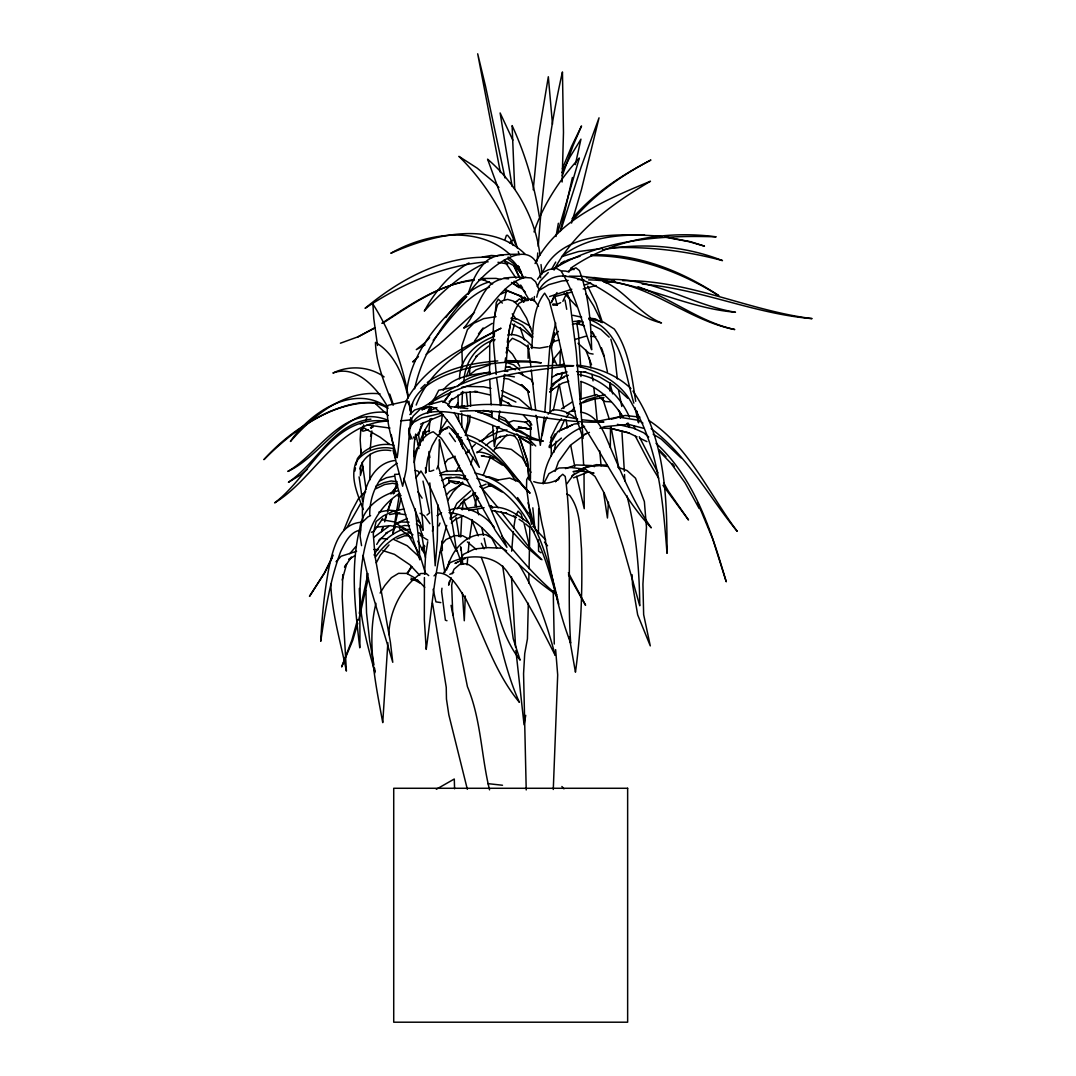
<?xml version="1.0" encoding="UTF-8"?>
<svg xmlns="http://www.w3.org/2000/svg" width="1076" height="1076" viewBox="0 0 1076 1076"><rect width="100%" height="100%" fill="white"/><g stroke="black" fill="none" stroke-linecap="round" stroke-linejoin="round"><path stroke-width="1.5" d="M526.218 789.932L523.568 673.643L524.725 653.589L527.428 638.929L528.329 603.219M531.826 348.543C532.902 329.915 532.701 308.503 544.644 293.156L549.217 300.513L555.028 322.504L576.063 417.152L583.071 438.497L576.306 351.906L569.567 299.222L566.918 292.685L562.856 301.374M530.455 479.398L530.535 421.765M560.233 351.274L560.031 364.683M610.334 447.616L610.509 427.481M369.808 479.963L370.09 454.233M469.687 374.919L469.795 367.064M580.919 410.79L581.04 402.491M581.08 399.169L581.04 381.321M437.892 504.805L437.313 540.112L435.202 565.801L429.808 482.922M543.178 483.864C544.389 458.874 560.798 435 584.564 426.378M360.541 466.177L360.379 475.579L363.015 466.433M529.849 526.702L529.069 568.639M359.344 588.438C359.613 617.18 367.373 645.21 375.04 672.715M528.76 583.353L528.962 573.535M360.769 455.377L360.917 449.243M342.773 574.638L342.168 596.817L346.391 671.088C340.635 642.251 332.054 613.75 330.736 584.228M553.279 789.475L557.691 674.894L555.633 649.635M494.287 336.183L494.435 331.529M461.927 406.486L462.478 391.462M465.303 596.037L464.281 620.758L462.33 592.607M438.322 465.935L439.559 439.519M439.788 434.556L442.344 414.946M460.716 536.978L461.752 516.278M562.116 182.005L563.474 132.482L562.452 71.931C549.446 129.254 542.438 187.762 538.242 246.35M424.415 577.57L424.347 619.601L426.204 649.393C432.027 607.927 434.812 565.774 446.701 525.411M424.59 574.248L425.531 555.956L427.723 541.753M370.211 449.365L371.852 430.965M549.89 412.458L552.849 358.066L550.858 344.172L549.823 346.822L544.833 411.96M389.256 444.079L380.057 437.138L363.5 427.67L360.756 429.822L360.164 439.6L361.186 454.462M470.051 415.444L469.661 421.698L465.289 435.524M470.629 406.082L470.158 391.785M537.22 261.132L537.731 252.968M408.853 428.087L408.665 431.14L412.068 438.941M608.465 502.142L607.442 518.013L603.596 492.539M533.212 189.806L538.43 136.585L548.33 76.746L552.486 124.265M366.607 581.981L367.293 573.669M406.755 390.951C411.53 352.511 438.376 320.971 466.742 296.438C442.989 322.84 422.115 353.6 414.65 388.799M511.665 551.181L513.279 531.571M423.097 431.718L422.962 440.703M467.105 564.887L467.67 558.377M468.235 551.88L469.082 542.116M441.967 588.209L441.631 591.544L445.383 620.153L446.97 620.731M428.84 431.853L430.171 418.739M430.83 412.175L431.328 407.253M459.492 378.913C459.788 358.2 475.767 343.19 494.153 336.506M494.933 316.008L496.278 302.585L498.322 299.182L502.344 303.096M501.187 397.972L500.488 404.428M504.631 374.367L500.999 405.558M504.94 371.247C508.814 348.732 505.868 323.015 518.968 303.338L524.658 300.419L529.903 299.141L534.584 300.715L538.565 306.364M544.335 416.923L540.34 445.329L536.278 415.417M369.74 515.364C369.337 494.449 379.371 474.408 397.138 463.245M387.858 642.749L382.747 722.628C375.672 683.677 366.432 642.506 375.941 603.327M388.772 634.598C389.741 610.67 401.214 587.55 420.716 573.508L426.284 573.521L428.719 575.62M505.182 361.159L505.559 357.972M498.591 420.608L499.721 410.897M533.898 300.93L534.436 296.519M551.41 347.965L554.651 332.645M412.189 424.442L410.723 417.717L406.271 469.445L402.653 486.258L395.995 461.604L391.26 434.61M462.209 509.849L463.312 501.604M412.095 406.674L412.552 403.419M463.89 381.698C464.455 362.464 476.372 345.248 494.987 339.505M538.673 508.948L538.404 533.319M469.459 538.901L472.297 519.789M425.437 473.077L427.723 458.161L432.068 445.733L436.789 437.488M507.294 342.276L507.778 339.128M513.642 528.45L515.512 516.534M362.8 429.633L363.58 424.885M432.431 531.248L433.184 526.675M399.613 493.265L392.861 534.153L397.582 513.333M497.731 427.078L494.341 446.607L492.673 425.585M525.734 715.338L524.079 724.807L515.888 650.455M556.01 236.505L558.35 223.27M508.531 334.448L510.185 325.181M550.266 346.701L555.7 323.002M542.169 435.592L544.671 422.841L546.971 417.058M553.239 410.575L559.224 384.038M452.66 580.421L451.678 585.344L452.808 615.297M354.865 471.046L355.483 467.966M356.102 464.886L357.34 458.739C364.993 447.266 380.823 442.223 393.937 445.222M553.898 452.297L556.117 441.281M506.392 353.264L508.652 342.356L512.418 338.267L520.017 341.791L527.065 346.459L529.096 348.974M505.061 239.302L506.419 235.402L507.536 235.24L510.454 238.845L513.171 245.449M449.432 581.269L448.625 585.169L451.167 577.825M414.22 462.599C416.103 450.669 420.353 435.807 433.211 431.758L441.348 438.295L453.171 456.116L495.579 530.818L506.944 547.294L476.964 476.291L465.182 450.978L455.161 432.794L448.531 426.5L443.366 429.593L437.569 436.103M367.992 573.548L359.236 613.307M368.369 578.242L358.685 620.072M560.246 231.474L572.419 177.5M398.308 510.132L400.85 498.928M575.324 164.628L580.959 139.154L569.984 157.002L562.008 172.59M474.906 505.653L477.045 496.399M465.397 432.364L467.925 421.51L467.818 415.201M504.254 299.908L506.366 290.937M370.574 436.318L371.355 433.211M420.985 426.163L418.994 434.058L415.632 436.426M447.804 567.039C451.826 550.038 467.011 532.364 485.975 534.705L491.732 538.108L496.762 547.751M557.476 233.21L579.345 158.024C559.856 179.584 543.34 204.225 534.019 231.918M342.208 580.031L346.647 563.905L344.508 567.106L351.516 557.086L348.826 559.412L355.376 555.364M357.582 619.588L351.879 640.18L341.657 666.932L352.713 640.435L357.757 623.206M381.603 531.625L382.948 526.89M384.737 520.582L386.082 515.848M511.49 334.851L514.543 324.105M506.325 352.323L507.738 347.561M381.778 531.436L383.217 526.621M384.657 521.793L386.566 515.364M470.71 464.738L472.983 457.125M405.988 401.294C425.289 364.804 465.8 346.311 501.039 328.22C467.172 345.678 430.4 367.75 416.183 405.047M562.291 175.724L572.957 145.879L581.524 125.959L571.612 146.349L562.385 168.663M446.527 570.065L449.378 560.986M483.191 475.404L490.387 457.246M387.508 511.14L391.22 500.205M393.332 493.951L397.031 483.016M560.731 230.6L581.228 166.767L599.036 117.835L581.376 189.874L571.544 223.068M387.535 512.149L391.812 499.573M393.964 493.292L397.178 483.864M555.122 471.369L558.39 461.886L570.361 445.289L586.151 433.601M560.825 378.079L562.815 372.43M536.749 297.191C539.116 283.432 552.418 274.528 566.016 276.182M535.054 263.526C557.341 219.571 607.173 199.114 650.469 181.239C612.809 203.418 575.082 230.439 554.086 269.82M438.9 525.935L439.963 523.084M550.361 346.122L554.248 336.035L558.417 331.368M466.231 376.761L470.225 366.391M551.571 302.195L553.952 296.209M452.162 573.831L454.018 569.244L460.003 564.16L466.661 563.743C484.335 571.396 486.11 594.53 492.418 610.428C500.044 641.43 506.15 673.051 519.385 702.305C494.032 671.814 483.312 633.145 465.545 598.417C458.268 588.559 451.543 572.203 436.856 572.943L434.031 575.889M343.93 529.876L351.153 512.163L358.362 498.753L365.625 491.974M558.377 479.923L559.56 477.031L562.735 474.274L565.223 476.453C572.916 531.517 566.77 587.684 570.697 643.125C556.615 606.837 550.226 568.316 543.595 530.145C538.699 512.835 539.009 492.001 528.128 477.152L526.702 479.573L526.514 487.751L531.45 524.268M410.064 428.463C416.479 407.172 443.81 410.723 460.797 414.22C489.096 420.77 514.059 438.161 543.313 441.106C518.914 435.296 499.318 418.039 475.471 410.75M413.762 455.673L417.004 448.06M418.308 445.007L424.173 431.288L431.651 418.537M541.658 274.434C559.883 229.632 620.744 233.828 660.462 236.142M417.999 434.758L423.46 422.505M427.549 413.319L430.279 407.199M431.651 404.132L433.695 399.546C474.072 371.704 525.518 363.876 573.683 365.705C521.376 370.776 466.311 379.088 421.469 408.234M436.762 469.028L438.08 466.083C447.428 493.534 452.431 522.506 456.547 551.194C443.11 525.29 437.017 495.162 420.931 470.992L415.968 477.784M559.116 431.974L564.577 419.748M365.517 420.662L366.795 417.838M521.712 300.769L522.936 298.079M450.077 518.081L456.843 503.393L470.817 490.831M359.962 469.042C363.056 455.04 377.555 448.087 390.938 450.642M516.144 515.189L518.04 511.167L521.12 514.086L522.99 519.775M421.805 549.728L423.971 545.276M333.21 555.149L324.374 573.212L309.484 596.386L324.683 572.58L332 558.148M551.006 437.233L557.893 423.352L561.511 418.645M432.364 402.599L438.739 390.238L454.516 387.091M543.945 483.299L548.921 473.655L558.969 468.02L571.423 467.562L585.734 469.338L594.961 476.386L604.389 493.413L613.791 517.637L622.964 546.272L639.749 605.748C639.467 568.787 635.983 531.678 626.972 495.78M550.751 346.445L554.261 339.68M537.26 286.566L540.071 281.159L548.276 272.551M347.171 527.24L360.581 503.635M376.277 562.842L380.326 555.162L389.001 544.94M456.318 471.18L459.452 465.303M422.518 550.522L424.845 546.178M410.75 420.581L413.144 416.156L420.245 409.082M448.033 405.504L451.92 398.429M551.692 269.054L555.714 262.073M551.114 302.76L557.005 292.564M568.774 272.201L571.289 267.843C612.849 239.033 666.609 230.277 716.145 236.841C660.852 234.945 601.255 239.343 553.185 269.108M550.078 442.518L555.189 433.884M376.721 544.429L380.003 539.103L379.034 540.609L387.32 532.418L385.706 533.454L395.484 527.738M380.124 593.064L384.858 585.452L391.382 577.691L398.55 573.347L406.809 573.414L415.175 578.135M443.46 573.185L449.943 562.842C469.042 553.239 497.018 553.938 508.961 574.476C527.307 599.641 541.134 627.671 555.216 655.351C546.689 623.636 535.982 591.935 518.578 563.918M373.049 425.047L371.139 428.1L373.359 426.486M374.045 555.028C380.07 543.77 390.037 534.274 402.02 529.648M407.105 573.414L411.476 566.474M447.791 500.34L453.198 491.813L462.68 482.088M455.309 407.131L457.999 402.922M439.371 431.947L447.266 419.707M444.401 401.899L451.153 391.516M407.293 573.629L411.812 566.864M493.252 451.315L497.744 444.644L506.93 434.731M428.436 410.171L430.185 407.589M470.804 364.912L477.071 355.631L475.874 356.627L488.719 345.961M382.693 518.578L373.991 531.275L371.368 532.284M474.556 340.984L482.694 329.283L492.297 323.338M460.071 559.332L463.635 554.248L474.758 548.921L487.979 547.617L502.331 548.235L506.594 550.818M566.689 484.039L574.086 473.87M375.336 557.153C383.702 545.519 396.156 533.212 411.328 532.701M537.529 279.155L542.116 272.914L548.316 269.794L555.781 267.991L560.959 270.87C575.983 294.972 582.143 323.244 591.652 349.727C590.912 323.082 589.002 295.685 579.372 270.587L575.956 267.843L567.173 271.73M444.872 463.339L447.71 459.479L455.135 456.211M445.854 317.46C457.139 302.383 470.615 287.077 489.432 281.912M478.47 333.896L483.097 327.978M433.184 340.325C449.243 320.191 464.576 296.949 489.499 287.131M442.909 402.424L450.293 393.628M397.864 484.94L390.79 493.884L397.461 486.392M457.139 508.84L464.94 499.116M553.198 359.545L561.282 349.673M532.351 297.918L530.468 300.231L533.709 300.204M550.038 389.189L555.31 382.921L565.156 376.049L568.357 375.322M349.794 553.71L355.739 546.675M441.792 544.523L445.962 539.614L454.435 535.633L462.707 535.727L468.073 538.646M443.178 390.265C453.588 375.968 473.238 374.636 489.324 372.256M446.352 495.081L449.593 491.329L463.447 483.393M566.285 417.058L568.33 414.717M571.396 411.193L574.463 407.683M555.566 481.523L559.56 477.031M429.633 337.635L425.235 342.545L416.304 349.619L425.074 344.912M572.015 221.239C593.158 195.038 621.255 175.482 650.899 160.028C621.726 175.213 593.306 193.478 571.975 218.899M336.035 561.726L341.132 556.225L356.6 551.289M554.019 269.726L557.449 266.054L567.778 259.975L580.085 256.196M482.357 440.891L488.531 434.314L493.83 430.427M361.28 495.807L365.517 491.382M555.498 481.685L557.355 479.761C550.213 483.622 541.416 484.442 533.75 481.644M406.957 401.052C398.819 418.255 400.232 439.008 397.165 457.677C392.592 441.012 386.109 423.89 387.414 406.392L388.436 405.208L406.957 401.052L409.284 404.737L410.857 413.184M457.219 386.62C465.706 377.622 478.511 374.085 490.4 372.296M465.706 453.547L469.284 450.05M471.678 447.71L475.269 444.2M429.163 403.93L433.695 399.546M373.937 537.18L388.611 526.5M409.835 414.569L414.637 410.037L421.496 407.764L429.66 406.338L435.78 408.436L443.473 415.618L452.216 426.486L479.358 467.374L467.603 437.179L454.18 412.552M420.877 388.463L425.141 384.455M548.128 414.166L552.445 410.117C561.416 408.92 570.724 413.507 577.207 419.479M516.467 301.603L519.358 298.94L523.582 301.643M549.796 392.027L553.508 388.651L550.051 391.772M451.315 522.99L454.946 519.721L463.016 515.781M418.47 356.654L412.646 361.899L415.363 360.379M474.489 312.39L439.331 344.293L426.19 354.327M443.783 487.28L450.319 481.51L454.704 483.164M422.747 435.148L426.863 431.543L429.566 430.709M550.226 447.616L561.39 438.08M525.801 277.191C498.201 284.212 489.378 317.541 463.689 328.113C473.749 317.245 477.125 302.074 485.787 290.184C495.592 275.174 515.606 276.693 531.208 277.971L535.579 281.751L538.78 288.919M476.977 452.875L482.115 448.584M485.962 445.356L489.822 442.128L500.743 436.426L500.031 436.748L509.916 435.04L514.731 436.049M509.459 242.84L512.768 240.082M307.413 469.217L300.15 475.189L288.422 482.263C317.178 463.003 332.941 423.594 370.911 419.156M450.252 519.183L456.856 515.041M551.907 343.379L554.49 341.348L558.78 340.029M468.638 375.551L475.955 369.862L490.131 364.643M439.533 431.933L441.98 430.104L447.603 428.356M496.48 428.49L499.13 426.553M461.026 503.353L475.605 492.727M552.028 384.361L560.973 378.106L563.878 377.515M562.385 255.954C585.438 237.823 616.185 234.581 644.564 235.012M399.519 493.4C350.897 524.052 361.24 599.197 359.761 647.806C355.134 608.236 350.05 567.334 359.882 528.114C362.276 508.733 379.68 495.229 397.676 490.898M395.887 523.461L407.32 518.511M437.031 515.673L441.564 512.674M552.862 389.27L562.398 383.083L568.747 381.321M427.011 515.027L429.606 512.889L422.989 481.08M427.28 382.451C447.724 367.911 473.184 362.8 497.785 360.944M440.259 552.217L442.384 550.414L442.061 541.013M381.832 323.298C410.198 304.616 439.317 284.172 474.018 280.285M449.149 401.483L463.769 392.229M561.497 408.813L572.419 401.873M382.975 323.029C411.409 304.925 439.976 284.091 474.314 279.599M566.649 413.628L570.307 411.395L574.974 411.099M449.069 510.253C465.209 503.541 484.429 514.14 494.287 527.294M579.803 403.93L586.985 399.64L604.86 394.542M560.704 263.391L564.496 261.132M538.027 291.004L548.666 284.696L561.968 280.971L568.195 280.392M468.975 262.921C449.566 273.855 434.839 291.731 424.294 311.099C441.711 291.744 461.765 274.057 485.464 262.853M436.331 789.259L454.287 779.011L454.583 788.775M360.312 424.146L362.975 422.639M551.665 377.434L557.072 374.448L565.989 372.269M571.881 475.794L580.515 471.032M479.304 441.469L497.758 432.081L506.971 429.875M411.664 423.406L421.657 417.972L441.98 413.076M441.698 480.622L447.011 477.744L451.342 477.273M357.878 336.869L374.865 327.736M374.825 327.992L358.631 336.586L340.406 343.204M580.905 469.593L586.81 466.58L599.574 465.639L607.711 466.419M388.194 421.012C336.64 423.137 314.448 478.887 274.636 502.869C310.52 476.063 332.497 414.031 385.907 421.241M457.73 562.062L455 563.434L465.195 558.444M379.909 480.891L386.513 477.704L393.964 476.197M370.588 515.646L367.844 516.964L361.428 523.124L360.056 535.942L361.549 545.64M449.781 574.342L453.749 572.445M375.954 488.692L384.683 484.509L392.646 483.259L397.367 484.213M424.401 408.624L421.873 409.795L428.665 407.253M560.394 430.413L572.029 425.02M370.494 427.791L373.238 426.526M525.115 422.505L529.352 420.555M500.649 294.178L508.222 290.776M375.914 486.217L383.809 482.68L391.166 480.972L397.138 481.712M560.69 302.665L556.924 304.347L552.634 304.764L557.301 304.71L552.903 303.997M479.99 486.796L486.096 484.119M561.538 256.653L578.565 251.542L602.385 248.395M420.555 424.132L443.339 414.583M460.057 407.575C499.13 398.295 539.157 411.933 577.664 418.994M483.016 488.612L490.696 485.424M427.871 411.462L436.937 407.71M573.521 477.825L588.639 471.813M396.91 538.847L404.549 535.848L409.337 535.767M507.657 422.841L513.427 420.649L525.76 422.155L531.356 428.06M584.927 434.112L589.419 432.391M599.897 428.396L604.389 426.688L628.828 424.307M368.409 429.633L363.015 431.207L360.756 429.822M495.969 480.38L509.647 478.053L519.358 481.954L527.617 491.49M439.815 473.494L445.8 471.261L462.007 470.844M429.001 404.643L442.115 401.079L447.051 403.473L451.274 408.665M430.36 471.369L433.762 470.145M394.905 524.241L401.187 521.995L409.082 522.21M518.699 254.205C505.908 254.461 490.844 253.64 482.492 265.368C475.498 273.761 471.006 283.903 468.154 294.367C481.228 273.196 534.853 225.839 540.677 277.769M579.937 399.277L596.629 394.596L599.076 396.277M582.883 402.841L594.799 398.779M565.465 468.598L576.198 464.953L591.518 465.558L594.477 466.675M439.936 475.579L442.828 474.61L458.981 474.745L465.545 475.982M549.648 296.519L571.76 289.242M584.389 285.073L590.711 282.988M598.606 280.392C647.053 273.358 689.165 304.844 735.473 312.228C685.062 308.247 639.561 280.58 588.639 279.868M514.799 429.768L522.169 427.535M574.624 339.572L585.882 336.196M578.619 469.593L596.427 464.657L607.173 465.209M554.167 296.801L571.894 292.013M583.179 288.96L596.064 285.463M605.734 282.853L608.962 281.979L615.311 282.275M611.249 419.236L625.196 415.47L639.897 417.098M548.101 346.62L539.533 348.126L530.885 347.266M514.167 302.074L516.682 301.414M362.222 522.196C338.55 523.218 333.022 549.486 328.879 568.155C324.32 592.298 321.953 616.777 320.742 641.296C325.181 610.966 330.009 580.421 340.675 551.558C344.993 542.802 349.848 531.813 360.608 530.038M557.072 374.448L555.848 374.757L567.119 371.933M399.922 526.715L404.657 525.478L409.526 525.855M398.053 496.238L401.066 495.485M495 448.665L499.614 447.522L511.288 449.365L522.089 457.596L530.966 472.351M558.417 365.383L564.402 364.024M465.841 452.808L468.975 452.095M572.405 324.374L579.883 322.692L577.22 323.244M507.751 335.026C517.341 332.793 526.487 339.478 532.23 346.647M403.715 509.029L393.063 511.261L383.513 515.767L376.102 521.51L373.264 533.857L375.067 556.413L390.386 642.116L392.767 662.291L370.211 586.77L363.042 555.337M597.731 421.294L618.256 417.017L638.781 420.339L642.897 423.11M461.335 509.23L481.039 506.218M378.9 512.082L389.055 510.185L396.856 510.912M461.954 387.239L466.513 386.405L483.42 386.782L490.979 388.382M468.638 510.522L484.119 507.738M389.579 514.543L399.801 512.727M482.25 257.056L491.342 255.469L497.125 255.9M602.721 249.753C642.547 242.382 684.699 245.812 722.467 260.594C686.501 250.869 649.097 246.485 611.854 247.668M455.121 407.212L464.617 405.652M496.023 316.667L483.675 318.63L473.696 323.311L467.455 329.579L461.792 346.042L462.478 367.952M591.948 399.425L603.945 397.622L601.054 397.582M578.592 470.965L573.051 471.665L583.945 470.79M590.912 254.891C636.548 252.941 681.337 270.708 718.849 295.685C680.624 271.798 636.198 255.2 590.67 255.671M395.148 460.447C368.234 463.716 360.285 497.838 362.854 520.757M376.358 527.173L390.373 525.68L403.998 528.034L412.942 534.812M573.562 321.522L579.897 320.863L578.35 320.904L583.138 322.006M485.747 477.058L488.867 476.735L498.161 479.923M400.864 420.837L410.158 419.922M579.009 423.554L574.248 424.011L557.771 431.516L549.163 446.217L549.244 447.522M528.208 300.419L525.034 300.715L524.94 297.662M488.154 261.818C443.715 264.817 401.805 284.024 365.087 308.328C400.339 278.886 445.141 254.528 492.337 257.46M596.763 279.787L601.766 279.343M509.916 361.899L515.525 361.455L518.538 362.652M445.894 478.269L459.761 477.219M461.106 392.807L477.354 391.637L474.556 391.408L490.481 395.04M611.262 401.832L605.156 401.536L599.803 397.784M460.367 411.274C508.666 407.468 555.673 424.092 603.905 422.034L582.318 419.801M483.904 455.659L481.335 455.78L493.844 458.094M603.528 281.065L606.703 280.93M586.447 277.904L594.329 277.568L614.53 280.204M603.918 282.181L608.962 281.979M490.764 507.522C505.316 505.316 517.569 515 528.652 522.976M403.594 529.594L409.889 529.405M455.377 483.581L458.416 483.487M488.45 485.733L491.53 485.639M497.583 255.416L502.855 255.294M505.559 360.581L528.464 361.146L541.309 362.827C509.311 359.949 476.439 363.473 446.338 374.959C430.104 381.724 409.714 394.018 411.032 414.152M478.645 279.72L484.953 279.652M505.612 367.091L510.145 367.091L508.356 366.795L515.417 369.754M569.137 276.196L581.618 276.263L592.217 277.621L599.937 280.083M373.883 549.5L378.429 549.607M577.543 279.531L583.878 279.72M440.81 602.6L435.955 601.861L433.103 589.285M590.832 336.411L595.781 336.627M622.587 280.661C688.169 279.545 747.941 310.708 812.084 318.617C754.142 313.95 700.167 288.758 642.224 284.091M497.973 262.288L507.751 263.997M601.551 428.06L611.356 428.53M448.934 406.378L467.791 408.611M376.963 402.653C332.793 400.514 293.721 429.875 263.916 459.64C282.073 439.29 304.616 422.935 329.431 411.664C347.454 404.388 370.131 397.125 388.006 408.369M562.116 270.896L566.245 271.139M455.296 433.655L458.309 433.843M576.575 371.556L585.936 372.215L584.268 371.798L599.641 376.963L613.912 385.464L627.779 398.255M380.864 538.404L387.4 538.982M504.523 371.099L507.832 371.422M410.857 579.614L418.12 580.354L414.704 579.897M476.977 451.88C494.287 452.297 507.267 467.065 515.512 480.932M456.937 437.112L461.456 437.609M487.697 783.61L502.492 785.251M597.14 279.504L604.86 280.379M503.743 278.334L508.558 278.886M482.949 410.467L487.831 411.045L492.068 412.888M510.939 318.227L517.3 318.994L529.056 325.571L530.885 328.167M588.935 318.052L595.284 318.846L601.645 322.491M562.896 276.155C601.403 277.89 625.344 314.407 661.498 322.948C638.754 313.883 625.506 290.735 603.017 281.065M366.903 424.98L389.969 428.06M655.741 235.846L661.915 236.707M664.995 237.137L689.07 241.67L704.457 246.135L690.779 241.777L665.116 236.828M477.892 412.202L491.597 415M398.9 474.247L394.636 474.368L395.269 478.833L408.476 524.886L419.828 559.802L419.021 542.667L415.201 508.8M394.515 513.117L405.746 514.745M520.945 427.495L518.215 427.091L531.06 429.324L520.945 427.495L528.894 428.92M455.82 477.193L468.02 479.694M576.938 365.154C596.655 367.104 616.575 374.69 630.94 388.611M514.597 430.064L520.663 431.005L530.118 437.071M503.918 375.201L514.395 376.856M448.88 480.447L459.21 482.115L457.502 481.698L470.225 486.89M577.987 374.421C601.444 377.999 620.314 395.793 629.46 417.192M504.106 378.308L508.666 379.061L522.089 385.948L528.962 392.148M577.193 366.163C599.561 371.247 622.009 383.325 632.5 404.737C659.117 449.378 663.045 502.734 667.026 553.346C667.039 498.148 665.654 438.188 632.97 391.086M475.027 473.05C529.876 485.115 546.218 552.687 557.745 599.426M579.91 470.642L594.006 473.144L589.285 472.189M381.872 519.681L394.354 521.914L405.84 530.347M593.091 354.071L589.164 353.358L578.054 343.284M588.895 318.63L603.528 322.101L614.275 329.027C629.124 350.09 631.706 376.56 635.701 401.308M489.23 505.989L492.122 506.527M449.042 512.58C463.635 514.099 476.56 521.645 486.5 532.257C508.558 554.449 530.36 577.234 556.44 594.799M492.203 510.535L506.877 513.427L505.384 513.023L515.377 517.314M385.907 412.323C343.015 408.544 322.544 455.525 287.83 471.409C319.76 453.238 343.486 403.15 387.481 420.03M572.876 315.295L581.645 317.218M611.208 281.455C655.634 288.624 690.792 320.984 734.76 329.538C699.777 322.006 671.464 298.321 638.068 286.727M415.309 470.494L417.959 471.1L419.6 473.117M500.73 279.478L496.036 278.388L480.421 278.509L492.633 283.929M617.409 424.334L633.387 428.113L643.851 432.834L648.734 437.031M380.043 393.843C344.199 389.862 312.645 416.103 290.412 441.483C310.022 412.229 354.165 383.19 387.508 407.427M629.043 432.942L610.939 428.423L628.599 432.875L637.046 436.91M627.227 424.038L643.784 428.369M580.529 412.081C593.683 413.897 601.148 425.692 605.896 436.977C619.278 468.087 631.746 499.896 651.249 527.845C622.385 496.991 605.089 458.134 581.712 423.46M393.87 448.8C380.353 445.316 363.755 450.279 355.968 462.317C349.902 478.47 357.824 494.422 363.244 509.499M576.332 323.526L584.107 325.651M465.921 434.677C495.108 442.787 509.903 472.942 530.078 493.198C510.764 473.79 494.099 448.288 467.199 439.116M589.043 319.438C622.574 331.193 624.739 373.937 633.858 403.137M476.91 478.322C529.405 493.911 545.29 558 558.807 604.134M382.854 550.589L394.462 554.355L409.902 564.819L419.788 575.364M505.209 362.02L513.602 364.818L519.762 370.063M504.711 290.13L521.47 296.142M617.893 467.213L627.066 470.575L635.486 478.188L644.376 501.591L646.461 527.28L642.923 584.16L643.65 614.598L650.281 645.882L637.664 614.799L632.513 584.456L632.096 574.718M581.053 381.55C598.955 387.468 612.89 401.106 622.87 416.708M499.143 415.968L504.805 418.43L516.198 431.395M498.726 418.147L505.855 421.294L513.561 430.077M504.832 289.363L527.724 299.545M501.564 390.642L518.901 398.604L530.993 409.162M566.702 494.019L569.675 495.39C580.973 510.575 579.897 530.67 581.484 548.585C582.654 589.863 581.04 631.262 575.458 672.191L569.271 636.992M393.924 539.56L407.172 545.72L420.501 558.014M501.752 400.084L509.311 403.675L507.428 402.626L511.127 405.517M639.87 438.241L646.918 441.604M502.371 395.363L515.902 402.061M494.57 340.702L492.028 339.438L489.755 343.594L489.567 374.717M590.791 324.306L601 329.565L609.15 337.151M512.31 320.029L522.479 325.302L532.862 336.963M532.741 526.46L534.772 527.536L532.822 507.818M519.264 373.157L531.073 379.505L533.198 383.823M518.726 436.668L532.701 445.249M512.122 324.024L523.945 330.614L531.584 337.03M519.547 437.058L529.446 442.599M411.072 578.081L420.272 583.232M419.99 513.239L424.159 515.579L429.929 523.716M514.059 281.266L516.668 282.732L523.151 289.74L528.746 299.155M487.926 483.944L502.048 492.001M531.248 514.974L527.455 512.082L517.569 497.556M511.49 282.45L522.385 288.798L525.411 292.242M419.922 535.283L427.858 540.125M653.172 434.153L661.229 439.102L680.987 457.838M489.351 456.883L502.358 465.101M416.345 523.958L421.375 527.2M513.75 515.861L516.413 517.596M519.076 519.331L523.07 521.927M651.128 428.638C687.335 455.525 708.909 497.004 737.221 531.342C708.882 493.776 689.165 446.849 648.707 420.353M384.105 376.909C369.498 366.311 349.001 365.1 332.914 373.063C355.927 364.132 377.38 388.476 387.495 406.647M540.986 552.795L538.578 551.141L538.471 539.802M418.9 532.741L422.922 535.579M512.458 282.975L519.076 287.722M571.289 267.776L573.925 269.686M508.087 257.07C515.713 261.818 520.259 270.063 523.299 278.281M399.398 528.639L411.355 537.973L409.66 536.588M508.101 259.208L515.364 264.978L520.73 272.416M467.361 541.941L476.345 549.527M656.064 443.325C695.419 479.237 711.586 532.284 726.246 581.793L712.769 539.13L699.642 507.482M582.116 324.091L584.443 326.109M591.437 332.188L593.777 334.206L591.706 331.637L598.243 342.007L603.865 356.129M540.623 559.157L526.056 546.541L508.975 528.06L494.718 510.549M525.653 523.891L529.419 527.186M531.921 529.392L534.436 531.598M556.695 594.611C535.861 577.53 518.592 556.803 501.577 536.036M374.825 403.11L388.207 415.47M564.254 293.223L576.911 306.741M534.611 528.356L545.72 539.937M529.123 392.014L521.376 384.562L529.257 392.337M526.352 436.977L535.727 445.989M417.259 520.246L419.64 522.573M541.954 559.762L528.962 546.958L501.16 511.84M506.379 348.005L512.566 354.246L519.668 366.243M659.198 449.781L666.017 456.681M418.9 581.309L424.751 587.294M658.741 450.656L671.034 463.326L685.049 482.788L699.185 508.558M474.395 493.817L478.578 498.39M498.901 187.439L494.664 182.759L477.139 168.112L458.901 156.356C484.106 180.97 502.788 211.609 515.552 244.306M480.165 486.137L498.134 507.818M516.857 433.843L519.062 436.358L527.522 461.779L528.72 477.879M561.901 786.502L563.945 788.842M523.434 415.148L531.867 424.939M544.443 542.143L547.563 545.761M510.723 255.227C478.712 224.575 426.271 232.994 390.817 253.277C430.709 235.509 489.472 219.41 524.846 253.855M513.79 435.242L517.798 440.017L526.339 466.029M451.678 429.337L455.444 433.951M586.043 293.936L593.643 305.853L601.632 321.939M490.669 505.572L492.7 508.06M672.487 463.85L674.396 466.433M512.257 313.856L515.982 318.859M449.365 433.144L455.444 441.55M520.367 295.765L523.851 302.262M516.023 278.186L503.945 260.311L513.777 265.637L521.524 273.627L523.514 277.702M520.676 285.046L522.533 287.803M417.891 491.772L422.115 498.148M618.498 410.185L622.708 416.842M626.931 423.5L629.46 427.495M568.384 572.674L585.586 605.29L568.464 574.826M658.66 478.201L649.205 462.572L635.472 436.358M662.964 485.303L688.505 519.977L668.384 491.154L663.583 482.667M408.127 534.705L418.187 551.975M463.595 477.058L465.128 479.721M657.961 472.781L639.252 436.721M697.463 503.151L699.023 505.976M587.657 286.162L596.077 303.365L602.52 322.639M552.593 359.841L554.032 362.464M556.83 364.804L554.127 359.075M535.646 415.417L537.126 418.187M417.797 541.12L424.711 554.18L425.464 557.355M633.979 426.204L635.486 429.203M518.067 265.637L521.457 272.43M489.54 789.851C481.147 755.782 481.106 719.252 467.428 686.663L451.032 605.358M413.534 436.99L414.798 439.546M519.668 277.689L513.777 265.637L519.439 277.568M481.362 543.286L484.039 548.854M520.138 327.588L524.402 339.881M461.16 471.503L455 457.313M463.595 500.273L466.85 507.764M458.86 438.833L460.044 441.658M461.227 444.482L463.003 448.719M478.282 535.861L471.597 519.56M627.9 422.935L629.702 427.347M512.849 140.162L500.125 112.953L512.095 186.43M392.673 404.791C385.316 384.589 375.981 364.172 375.457 342.356C395.053 353.816 403.809 376.802 408.207 397.985M585.721 349.875L591.518 364.751M532.62 333.748L526.581 318.146L519.977 307.09L513.602 301.159L507.643 299.397L502.29 300.823L497.744 304.441C489.58 326.714 494.772 351.395 496.211 374.488M481.281 557.476C495.162 591.396 496.722 630.415 520.138 660.139L513.225 638.74L502.653 565.841M411.274 418.846L412.902 423.218M602.748 398.806L609.312 419.21M456.829 550.078L461.967 564.241M601.417 347.763L603.017 352.202M554.543 295.268L557.274 305.275M521.873 372.404L522.976 375.47M612.701 393.87L609.89 382.935M439.237 439.842L446.997 471.624M519.331 436.843L527.294 459.923L529.11 479.869M389.754 394.112L393.426 405.006M523.918 522.627L529.298 545.572M420.232 556.238L425.585 573.71M403.863 478.255L410.655 499.062L423.07 530.36C422.438 498.39 409.257 465.706 415.686 434.045L419.008 448.611M410.265 439.169L408.988 432.781M413.856 451.382L415.201 455.955M419.68 526.514L422.438 535.929M395.228 458.228L393.049 450.293M517.502 248.408L504.442 205.381L487.576 159.167C515.915 183.35 535.552 218.038 539.977 255.146M472.821 493.05L476.708 506.661M528.034 502.815L534.772 527.536M610.859 339.263L614.369 352.659L617.355 378.9M518.296 251.528L519.076 254.649M477.502 509.916L478.685 514.812M634.948 407.683L638.579 422.828L637.046 411.234M467.347 789.286L448.826 714.814L446.459 699.064L446.244 687.322L432.539 603.085M481.739 527.617L483.447 535.175M484.133 538.215L486.217 547.509M611.06 427.145L618.861 468.665M527.307 389.418L531.719 409.821M603.542 353.681L607.429 371.785M504.98 177.903L485.505 86.214L477.69 53.8L500.407 172.537M518.901 266.687L520.152 272.578M408.88 401.214L410.602 410.884M448.705 479.735L449.378 482.99M618.539 390.131L621.807 406.446M424.751 429.822L425.692 434.596M574.772 466.567L570.778 445.625M576.669 476.238L584.241 508.679L584.012 473.131M559.533 385.759L563.891 408.49M539.358 216.76C534.436 185.314 525.438 154.514 512.109 125.583L514.705 189.215M456.036 517.489L459.21 536.682M408.355 396.681C402.585 363.97 390.79 332.175 372.928 304.104L373.775 318.577L377.515 345.436M565.021 300.137L566.716 309.323M362.599 501.295L359.088 476.843M566.043 419.842L567.523 427.898M441.106 550.885L444.913 572.499M373.95 664.82L369.727 641L366.539 612.876L365.907 590.294M374.515 667.994L375.067 671.168M429.337 454.381L429.875 457.556M589.245 358.039L590.885 367.831M591.975 374.367L593.064 380.891M418.187 432.861L420.245 445.437M421.536 533.615L424.724 553.051M576.857 323.553L578.511 333.937L580.704 366.916M524.389 297.016L524.873 300.123M500.542 405.477L496.587 377.757M366.069 489.203L362.168 462.357M466.338 392.969L467.656 405.746M425.464 467.683L426.083 472.579M535.7 410.494L531.262 369.888M619.574 411.933L620.314 418.295M460.353 439.196L460.931 444.132M541.026 264.561L541.887 272.416M410.144 406.325L410.669 411.099M460.999 547.818L462.761 564.133M530.925 366.674L528.007 344.952L528.114 358.335M593.844 387.468L594.692 395.699M595.028 398.994L597.315 421.98M601.08 465.8L599.762 450.992M515.606 647.174L511.463 576.655M458.282 414.596L458.806 421.146M491.194 404.818L489.728 379.438M491.651 411.207L492.109 417.596M581.955 436.278L583.663 465.128M621.982 432.619L624.336 471.234M554.274 644.04L553.225 590.603M624.51 474.476L624.833 480.945M429.203 471.261L428.947 451.53M609.729 382.76L609.917 391.018M460.662 546.689L460.716 549.944M460.918 561.363L460.972 564.631M580.879 371.771L580.959 376.546M462.007 439.882L462.115 446.19M551.114 437.851L551.329 455.713M458.04 395.026L458.201 408.073M461.685 413.157L461.846 427.306M627.644 788.278L393.722 788.278L393.722 1022.2L627.644 1022.2L627.644 788.278"/></g></svg>
